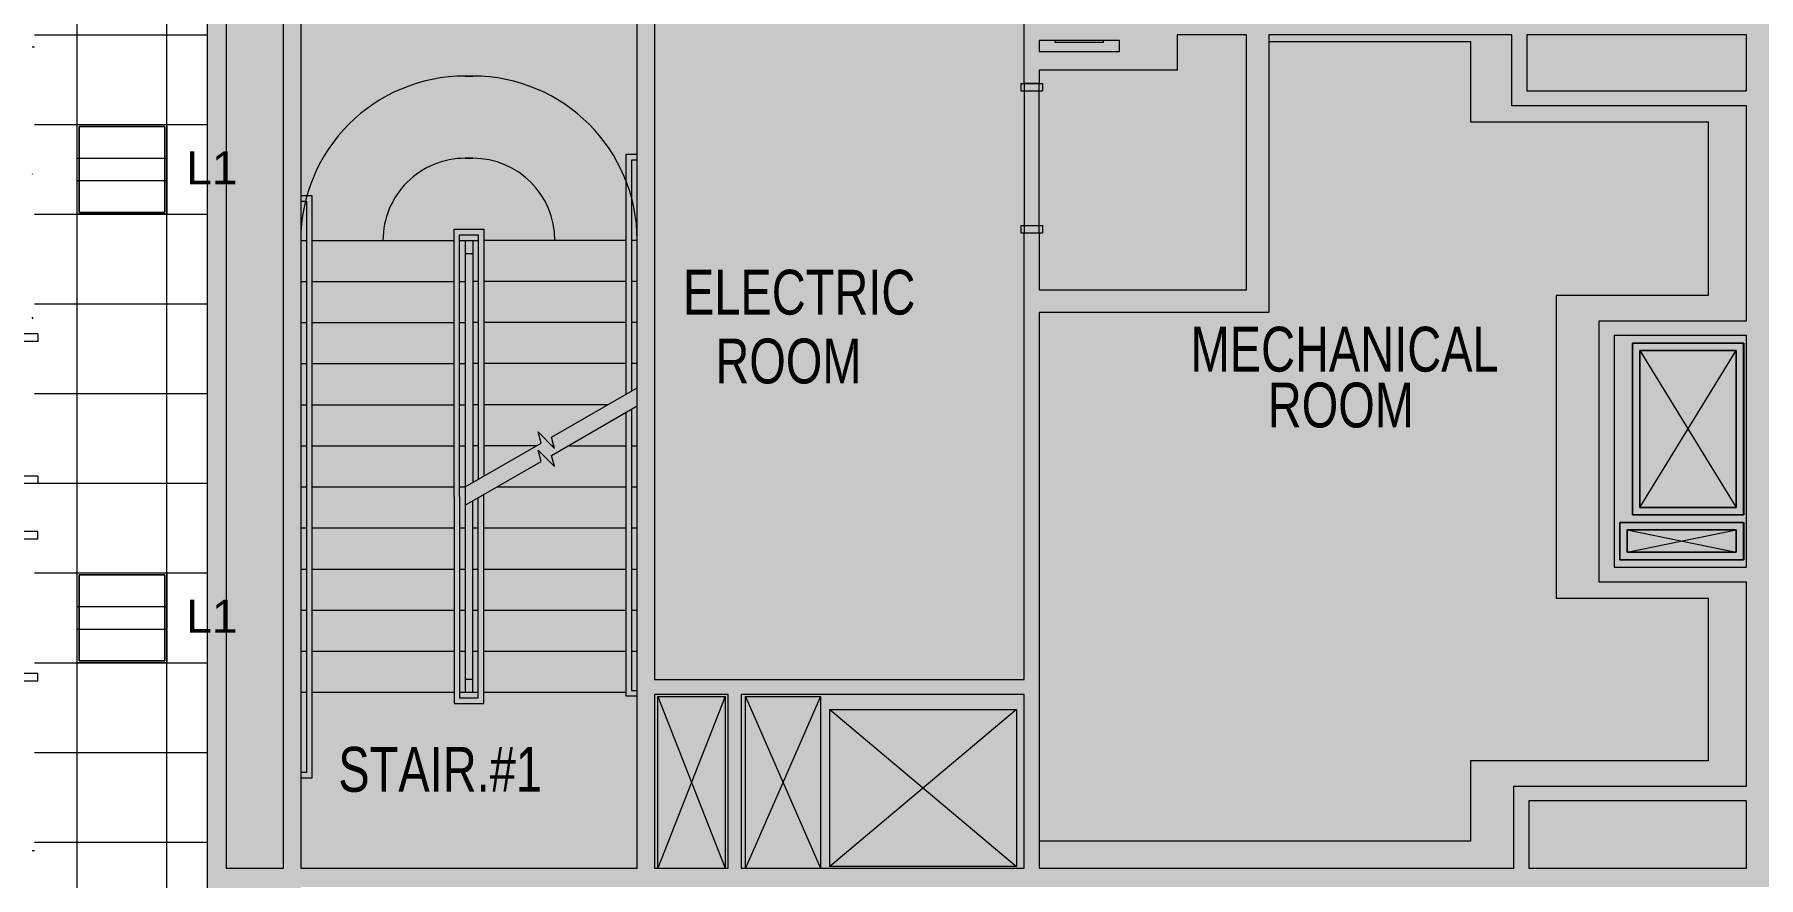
# Model space of a CAD drawing. Header units: inches. Extents: x 389 to 3083, y 11893 to 13691.
# Drawn here: x 1102.5 to 1563.7, y 12764.6 to 12990.2 of the extents above; entities that cross this region are included whole.
import ezdxf

# ---------------------------------------------------------------- set-up
doc = ezdxf.new("R2010")
doc.units = ezdxf.units.IN
doc.header["$MEASUREMENT"] = 0
for name, color, linetype, lineweight in [('X2$0$A-CLNG-PATT', 13, 'Continuous', 13), ('X2$0$A-DETL', 90, 'Continuous', 13), ('X2$0$A-DETL-GENF', 92, 'Continuous', 9), ('X2$0$A-DOOR', 31, 'Continuous', 13), ('X2$0$A-DOOR-FRAM', 31, 'Continuous', 20), ('X2$0$A-Plmb', 7, 'Continuous', 9), ('X2$0$A-WALL', 113, 'Continuous', 13), ('X2$0$A-WALL-PATT', 111, 'Continuous', 13), ('X2$0$E-LITE-EQPM', 33, 'Continuous', 9), ('X2$0$E-LITE-EQPM-IDEN', 33, 'Continuous', 9), ('X2$0$I-WALL', 2, 'Continuous', 9), ('X2$0$Plaza America BA02$0$17', 7, 'Continuous', 9), ('X2$0$Plaza America BA02$0$19', 7, 'Continuous', 9), ('X2$0$Plaza America BA02$0$51', 7, 'Continuous', 9), ('X2$0$Plaza America_Tower 1_2nd Floor -REVIT_dwg', 8, 'Continuous', 9)]:
    doc.layers.add(name, color=color, linetype=linetype, lineweight=lineweight)
doc.styles.add('X2$0$Arial', font='arial.ttf', dxfattribs={"width": 0.75, "height": 12})
doc.styles.add('X2$0$Arial_3', font='arial.ttf', dxfattribs={"height": 8.851796})

# ---------------------------------------------------------------- blocks, each defined once
blk = doc.blocks.new('X2$0$Plaza America_Tower 1_2nd Floor -REVIT_dwg-5250115-FIRST FLOOR')
at = {"layer": 'X2$0$A-Plmb', "flags": 128}
blk.add_lwpolyline([(26317.09, 12988.61), (26317.09, 12988.11), (26330.06, 12988.11), (26330.06, 12988.61)], dxfattribs=at)
at = {"layer": 'X2$0$Plaza America BA02$0$17'}
for p, q in [((26159.33, 12979.06), (26161.33, 12979.06)), ((26161.33, 12979.06), (26159.33, 12979.06)), ((26161.33, 12957.07), (26159.33, 12957.07)), ((26159.33, 12957.07), (26161.33, 12957.07)), ((26115.33, 12935.09), (26116.83, 12935.09)), ((26118.33, 12935.09), (26156.33, 12935.09)), ((26157.83, 12935.09), (26162.83, 12935.09)), ((26159.33, 12935.09), (26159.33, 12866.6)), ((26161.33, 12935.09), (26161.33, 12870.3)), ((26202.33, 12935.09), (26164.33, 12935.09)), ((26205.33, 12935.09), (26203.83, 12935.09)), ((26159.33, 12931.59), (26161.33, 12931.59)), ((26115.33, 12924.1), (26116.83, 12924.1)), ((26118.33, 12924.1), (26156.33, 12924.1)), ((26157.83, 12924.1), (26159.33, 12924.1)), ((26162.83, 12924.1), (26161.33, 12924.1)), ((26202.33, 12924.1), (26164.33, 12924.1)), ((26205.33, 12924.1), (26203.83, 12924.1)), ((26115.33, 12913.11), (26116.83, 12913.11)), ((26118.33, 12913.11), (26156.33, 12913.11)), ((26157.83, 12913.11), (26159.33, 12913.11)), ((26162.83, 12913.11), (26161.33, 12913.11)), ((26202.33, 12913.11), (26164.33, 12913.11)), ((26205.33, 12913.11), (26203.83, 12913.11)), ((26473.57, 12905.62), (26499.32, 12863.65)), ((26115.33, 12902.12), (26116.83, 12902.12)), ((26118.33, 12902.12), (26156.33, 12902.12)), ((26157.83, 12902.12), (26159.33, 12902.12)), ((26162.83, 12902.12), (26161.33, 12902.12)), ((26202.33, 12902.12), (26164.33, 12902.12)), ((26205.33, 12902.12), (26203.83, 12902.12)), ((26115.33, 12891.13), (26116.83, 12891.13)), ((26118.33, 12891.13), (26156.33, 12891.13)), ((26157.83, 12891.13), (26159.33, 12891.13)), ((26162.83, 12891.13), (26161.33, 12891.13)), ((26197.44, 12891.13), (26164.33, 12891.13)), ((26115.33, 12880.14), (26116.83, 12880.14)), ((26118.33, 12880.14), (26156.33, 12880.14)), ((26157.83, 12880.14), (26159.33, 12880.14)), ((26162.83, 12880.14), (26161.33, 12880.14)), ((26178.38, 12880.14), (26164.33, 12880.14)), ((26182.8, 12880.14), (26182.52, 12880.14)), ((26115.33, 12869.14), (26116.83, 12869.14)), ((26118.33, 12869.14), (26156.33, 12869.14)), ((26161.33, 12814.19), (26161.33, 12865.42)), ((26115.33, 12858.15), (26116.83, 12858.15)), ((26118.33, 12858.15), (26156.33, 12858.15)), ((26157.83, 12858.15), (26159.33, 12858.15)), ((26470.19, 12857.65), (26499.32, 12851.66)), ((26115.33, 12847.16), (26116.83, 12847.16)), ((26118.33, 12847.16), (26156.33, 12847.16)), ((26157.83, 12847.16), (26159.33, 12847.16)), ((26115.33, 12836.17), (26116.83, 12836.17)), ((26118.33, 12836.17), (26156.33, 12836.17)), ((26157.83, 12836.17), (26159.33, 12836.17)), ((26115.33, 12825.18), (26116.83, 12825.18)), ((26118.33, 12825.18), (26156.33, 12825.18)), ((26157.83, 12825.18), (26159.33, 12825.18)), ((26115.33, 12814.19), (26116.83, 12814.19)), ((26118.33, 12814.19), (26156.33, 12814.19)), ((26157.83, 12814.19), (26159.33, 12814.19)), ((26228.83, 12813.06), (26210.83, 12767.11)), ((26210.83, 12813.06), (26228.83, 12767.11)), ((26254.33, 12813.06), (26234.33, 12767.11)), ((26234.33, 12813.06), (26254.33, 12767.11)), ((26256.83, 12809.57), (26306.83, 12767.6))]:
    blk.add_line(p, q, dxfattribs=at)
at = {"layer": 'X2$0$Plaza America BA02$0$17', "flags": 128}
for points in [[(26205.33, 12958.07), (26202.33, 12958.07), (26202.33, 12893.95)], [(26205.33, 12956.57), (26203.83, 12956.57), (26203.83, 12894.82)], [(26115.33, 12947.08), (26118.33, 12947.08), (26118.33, 12791.21), (26115.33, 12791.21)], [(26115.33, 12945.58), (26116.83, 12945.58), (26116.83, 12792.71), (26115.33, 12792.71)], [(26156.33, 12866.6), (26156.33, 12938.09), (26164.33, 12938.09), (26164.33, 12872.03)], [(26157.83, 12866.6), (26157.83, 12936.59), (26162.83, 12936.59), (26162.83, 12871.16)], [(26473.57, 12863.65), (26499.32, 12905.62), (26473.57, 12905.62), (26473.57, 12863.65), (26499.32, 12863.65), (26499.32, 12905.62)], [(26157.83, 12869.14), (26159.33, 12869.14), (26179.61, 12880.85), (26178.81, 12883.84), (26183.2, 12879.45), (26182.4, 12882.45), (26205.33, 12895.68)], [(26470.19, 12851.66), (26499.32, 12857.65), (26470.19, 12857.65), (26470.19, 12851.66), (26499.32, 12851.66), (26499.32, 12857.65)], [(26210.83, 12767.11), (26210.83, 12813.06), (26228.83, 12813.06), (26228.83, 12767.11)], [(26234.33, 12767.11), (26234.33, 12813.06), (26254.33, 12813.06), (26254.33, 12767.11)], [(26306.83, 12809.57), (26256.83, 12767.6), (26256.83, 12809.57), (26306.83, 12809.57), (26306.83, 12767.6), (26256.83, 12767.6)]]:
    blk.add_lwpolyline(points, dxfattribs=at)
for points in [[(26501.32, 12907.61), (26471.57, 12907.61), (26471.57, 12861.65), (26501.32, 12861.65)], [(26501.32, 12859.65), (26468.19, 12859.65), (26468.19, 12849.66), (26501.32, 12849.66)]]:
    blk.add_lwpolyline(points, close=True, dxfattribs=at)
at = {"layer": 'X2$0$Plaza America BA02$0$17'}
for centre, major_axis, start_param, end_param in [((26159.33, 12935.09), (44, 0), 1.570796, 3.141586), ((26161.33, 12935.09), (44, 0), 0.000002, 1.570796), ((26159.33, 12935.09), (22, 0), 1.570796, 3.141593), ((26161.33, 12935.09), (22, 0), 0, 1.570796)]:
    blk.add_ellipse(centre, major_axis=major_axis, ratio=0.99924, start_param=start_param, end_param=end_param, dxfattribs=at)
at = {"layer": 'X2$0$Plaza America BA02$0$19'}
for p, q in [((26186.83, 12880.14), (26202.33, 12880.14)), ((26203.83, 12880.14), (26205.33, 12880.14)), ((26167.78, 12869.14), (26202.33, 12869.14)), ((26203.83, 12869.14), (26205.33, 12869.14)), ((26161.33, 12858.15), (26162.83, 12858.15)), ((26164.33, 12858.15), (26202.33, 12858.15)), ((26203.83, 12858.15), (26205.33, 12858.15)), ((26161.33, 12847.16), (26162.83, 12847.16)), ((26164.33, 12847.16), (26202.33, 12847.16)), ((26203.83, 12847.16), (26205.33, 12847.16)), ((26161.33, 12836.17), (26162.83, 12836.17)), ((26164.33, 12836.17), (26202.33, 12836.17)), ((26203.83, 12836.17), (26205.33, 12836.17)), ((26161.33, 12825.18), (26162.83, 12825.18)), ((26164.33, 12825.18), (26202.33, 12825.18)), ((26203.83, 12825.18), (26205.33, 12825.18)), ((26159.33, 12817.69), (26161.33, 12817.69)), ((26164.33, 12814.19), (26202.33, 12814.19))]:
    blk.add_line(p, q, dxfattribs=at)
at = {"layer": 'X2$0$Plaza America BA02$0$19', "flags": 128}
for points in [[(26159.33, 12864.27), (26179.61, 12875.97), (26178.81, 12878.97), (26183.2, 12874.58), (26182.4, 12877.58), (26205.33, 12890.81)], [(26202.33, 12889.08), (26202.33, 12813.19), (26205.33, 12813.19)], [(26203.83, 12889.94), (26203.83, 12814.69), (26205.33, 12814.69)], [(26156.33, 12866.6), (26156.33, 12811.19), (26164.33, 12811.19), (26164.33, 12867.15)], [(26157.83, 12866.6), (26157.83, 12812.69), (26162.83, 12812.69), (26162.83, 12866.29)], [(26159.33, 12866.6), (26159.33, 12814.19), (26162.83, 12814.19)]]:
    blk.add_lwpolyline(points, dxfattribs=at)
at = {"layer": 'X2$0$Plaza America BA02$0$51', "char_height": 12, "attachment_point": 1, "line_spacing_factor": 0.938532, "style": 'X2$0$Arial'}
for s, insert, width in [('ELECTRIC', (26217.57, 12927.24), 73.3474), ('MECHANICAL', (26353.38, 12911.98), 97.2109), ('ROOM', (26226.24, 12908.82), 46.1166), ('ROOM', (26374.02, 12897.04), 46.1166), ('STAIR.#1', (26125.37, 12799.56), 64.2704)]:
    blk.add_mtext(s, dxfattribs=dict(at, insert=insert, width=width))
blk = doc.blocks.new('X2$0$Single Flush - OTJ_SOLIDFLUSH_ALUM-4757540-FIRST FLOOR')
at = {"layer": 'X2$0$A-DOOR-FRAM'}
for p, q in [((-20, -2.875), (-20, 2.875)), ((-20, 2.875), (-18, 2.875)), ((-18, -2.875), (-18, 2.875)), ((18.000004, -2.875), (18.000004, 2.875)), ((18.000004, 2.875), (20.000004, 2.875)), ((20.000004, -2.875), (20.000004, 2.875)), ((-20, -2.875), (-18, -2.875)), ((18.000004, -2.875), (20.000004, -2.875))]:
    blk.add_line(p, q, dxfattribs=at)
blk = doc.blocks.new('X2$0$Single Flush - OTJ_SOLIDFLUSH_ALUM-4900816-FIRST FLOOR')
at = {"layer": 'X2$0$A-DOOR-FRAM'}
for p, q in [((-20, -3.3125), (-20, 2.4375)), ((-20, 2.4375), (-18, 2.4375)), ((-18, -3.3125), (-18, 2.4375)), ((18.000004, -3.3125), (18.000004, 2.4375)), ((18.000004, 2.4375), (20.000004, 2.4375)), ((20.000004, -3.3125), (20.000004, 2.4375)), ((-20, -3.3125), (-18, -3.3125)), ((18.000004, -3.3125), (20.000004, -3.3125))]:
    blk.add_line(p, q, dxfattribs=at)
blk = doc.blocks.new('X2$0$Single Flush - OTJ_SOLIDFLUSH_ALUM-4900275-FIRST FLOOR')
at = {"layer": 'X2$0$A-DOOR-FRAM'}
for p, q in [((-20, 3.3125), (-20, -2.4375)), ((-20, 3.3125), (-18, 3.3125)), ((-18, 3.3125), (-18, -2.4375)), ((18.000004, 3.3125), (18.000004, -2.4375)), ((18.000004, 3.3125), (20.000004, 3.3125)), ((20.000004, 3.3125), (20.000004, -2.4375)), ((-20, -2.4375), (-18, -2.4375)), ((18.000004, -2.4375), (20.000004, -2.4375))]:
    blk.add_line(p, q, dxfattribs=at)
blk = doc.blocks.new('X2$0$L-Ceiling Light - Linear Box - 2_x2_-4960925-FIRST FLOOR')
at = {"layer": 'X2$0$E-LITE-EQPM'}
for p, q in [((-12, -12), (-12, 12)), ((-12, 12), (12, 12)), ((-12, -12), (-12, 12)), ((-12, 12), (12, 12)), ((-11.5, -11.5), (-11.5, 11.5)), ((-11.5, 11.5), (11.5, 11.5)), ((11.5, 11.5), (-11.5, 11.5)), ((-11.5, 11.5), (-11.5, -11.5)), ((11.5, 11.5), (11.5, -11.5)), ((11.5, -11.5), (11.5, 11.5)), ((12, 12), (12, -12)), ((12, 12), (12, -12)), ((-12, 3), (12, 3)), ((-12, -3), (12, -3)), ((12, -12), (-12, -12)), ((12, -12), (-12, -12)), ((11.5, -11.5), (-11.5, -11.5)), ((-11.5, -11.5), (11.5, -11.5))]:
    blk.add_line(p, q, dxfattribs=at)

msp = doc.modelspace()

# ---------------------------------------------------------------- hatches: boundary and pattern name
at = {"layer": 'X2$0$A-DETL-GENF'}
h = msp.add_hatch(color=256, dxfattribs=at)
h.paths.add_polyline_path([(2305, 12643.67), (2345, 12643.67), (2345, 12644.86), (2346.69, 12644.86), (2346.69, 12862.26), (2256.94, 12862.26), (2256.94, 12644.86), (2305, 12644.86)], flags=0)
h.paths.add_polyline_path([(2038.72, 12643.67), (2108.72, 12643.67), (2108.72, 12659.84), (2148.32, 12659.84), (2148.32, 12683.41), (2151.82, 12683.41), (2151.82, 12644.86), (2252.31, 12644.86), (2252.31, 12726.41), (2248.31, 12726.41), (2248.31, 12733.41), (2252.31, 12733.41), (2252.31, 12916.76), (2312.12, 12916.76), (2312.12, 12996.11), (2132.32, 12996.11), (2132.32, 12862.87), (2192.32, 12862.87), (2192.32, 12859.37), (2156.32, 12859.37), (2156.32, 12733.41), (2203.32, 12733.41), (2203.32, 12726.41), (2151.82, 12726.41), (2151.82, 12723.41), (2148.32, 12723.41), (2148.32, 12757.39), (2146.82, 12757.39), (2146.82, 12760.89), (2148.32, 12760.89), (2148.32, 12859.37), (2106.32, 12859.37), (2106.32, 12814.88), (2102.82, 12814.88), (2102.82, 12859.37), (2050.08, 12859.37), (2050.08, 12771.38), (2102.82, 12771.38), (2102.82, 12774.88), (2106.32, 12774.88), (2106.32, 12760.89), (2106.82, 12760.89), (2106.82, 12757.39), (2038.72, 12757.36), (2038.72, 12734.57), (2035.22, 12734.57), (2035.22, 12757.36), (2034.58, 12757.39), (2034.58, 12784.36), (2030.07, 12784.36), (2030.07, 12788.36), (2046.58, 12788.36), (2046.58, 12862.87), (2108.32, 12862.87), (2108.32, 12996.11), (1958.83, 12996.11), (1958.83, 12815.84), (1953.83, 12815.84), (1953.83, 12788.36), (1990.07, 12788.36), (1990.07, 12784.36), (1953.83, 12784.36), (1953.83, 12765.13), (1941.83, 12765.13), (1941.83, 12692.32), (2035.22, 12692.32), (2035.22, 12694.57), (2038.72, 12694.57), (2038.72, 12645.98)], flags=0)
h.paths.add_polyline_path([(2110.72, 12643.67), (2148.32, 12643.67), (2148.32, 12657.84), (2110.72, 12657.84), (2110.72, 12644.86)], flags=0)
h.paths.add_polyline_path([(2351.69, 12644.86), (2354.35, 12644.86), (2354.35, 12862.26), (2351.31, 12862.26), (2351.31, 12644.86)], flags=0)
h.paths.add_polyline_path([(2358.98, 12644.86), (2364.95, 12644.86), (2364.95, 12862.26), (2358.98, 12862.26), (2358.98, 12676.51)], flags=0)
h.paths.add_polyline_path([(1869.23, 12645.98), (1938.33, 12645.98), (1938.33, 12765.13), (1838.75, 12765.13), (1838.75, 12732.42), (1833.75, 12732.42), (1833.75, 12690.92), (1838.75, 12690.92), (1838.75, 12645.98), (1853.08, 12645.98)], flags=0)
h.paths.add_polyline_path([(1941.83, 12645.98), (2035.22, 12645.98), (2035.22, 12656.84), (1941.83, 12656.84), (1941.83, 12646.14)], flags=0)
h.paths.add_polyline_path([(2035.22, 12660.34), (2035.22, 12688.82), (1941.83, 12688.82), (1941.83, 12660.34), (2004.05, 12660.34)], flags=0)
h.paths.add_polyline_path([(2094.83, 12762.39), (2094.83, 12766.38), (2050.08, 12766.38), (2050.08, 12762.39), (2090.96, 12762.39)], flags=0)
h.paths.add_polyline_path([(1156.86, 12767.11), (1169.11, 12767.11), (1169.11, 12996.11), (1153.75, 12996.11), (1153.75, 12767.11)], flags=0)
h.paths.add_polyline_path([(1260.35, 12767.11), (1263.73, 12767.11), (1263.73, 12996.11), (1217.82, 12996.11), (1217.82, 12999.11), (1177.82, 12999.11), (1177.82, 12996.11), (1173.73, 12996.11), (1173.75, 12767.11), (1260.06, 12767.11)], flags=0)
h.paths.add_polyline_path([(1395.67, 12767.11), (1498.22, 12767.11), (1498.22, 12789.09), (1560.47, 12789.09), (1560.47, 12843.66), (1521.09, 12843.66), (1521.09, 12913.61), (1560.47, 12913.61), (1560.47, 12971.12), (1497.72, 12971.12), (1497.72, 12990.11), (1432.7, 12990.11), (1432.7, 12915.83), (1371.25, 12915.83), (1371.25, 12767.11), (1394.42, 12767.11)], flags=0)
h.paths.add_polyline_path([(1301.73, 12767.11), (1367.25, 12767.11), (1367.25, 12813.56), (1291.54, 12813.56), (1291.54, 12767.11), (1299.98, 12767.11)], flags=0)
h.paths.add_polyline_path([(1520.2, 12767.11), (1560.47, 12767.11), (1560.47, 12785.09), (1502.22, 12785.09), (1502.22, 12767.11)], flags=0)
h.paths.add_polyline_path([(1288.04, 12767.11), (1288.04, 12813.56), (1268.35, 12813.56), (1268.35, 12767.11)], flags=0)
h.paths.add_polyline_path([(1838.75, 12775.13), (1939.83, 12775.13), (1939.83, 12878.23), (1838.75, 12878.23), (1838.75, 12849.04), (1833.75, 12849.04), (1833.75, 12807.54), (1838.75, 12807.54), (1838.75, 12794.48)], flags=0)
h.paths.add_polyline_path([(1671.14, 12776.11), (1671.75, 12776.11), (1671.75, 12808.86), (1677.75, 12808.86), (1677.75, 12850.36), (1671.75, 12850.36), (1671.75, 12878.07), (1582.22, 12878.07), (1582.22, 12776.11), (1670.51, 12776.11)], flags=0)
h.paths.add_polyline_path([(1578.72, 12776.11), (1578.72, 12990.11), (1570.47, 12990.11), (1570.47, 12776.11)], flags=0)
h.paths.add_polyline_path([(1270.14, 12817.56), (1367.25, 12817.56), (1367.25, 12937.11), (1371.25, 12937.11), (1371.25, 12921.83), (1426.7, 12921.83), (1426.7, 12990.11), (1408.22, 12990.11), (1408.22, 12980.62), (1371.25, 12980.62), (1371.25, 12977.11), (1367.25, 12977.11), (1367.25, 12996.11), (1350.25, 12996.11), (1350.25, 12999.11), (1310.25, 12999.11), (1310.25, 12996.11), (1268.35, 12996.11), (1268.35, 12817.56)], flags=0)
h.paths.add_polyline_path([(1560.47, 12847.66), (1560.47, 12909.61), (1525.09, 12909.61), (1525.09, 12847.66), (1552.77, 12847.66)], flags=0)
h.paths.add_polyline_path([(2125.32, 12862.87), (2125.32, 12996.11), (2115.32, 12996.11), (2115.32, 12862.87)], flags=0)
h.paths.add_polyline_path([(2256.94, 12866.89), (2329.12, 12866.89), (2329.12, 12996.11), (2320.12, 12996.11), (2320.12, 12912.76), (2256.94, 12912.76), (2256.94, 12885.78)], flags=0)
h.paths.add_polyline_path([(1582.22, 12882.07), (1671.75, 12882.07), (1671.75, 12911.36), (1677.75, 12911.36), (1677.75, 12952.86), (1671.75, 12952.86), (1671.75, 12984.11), (1673.75, 12984.11), (1673.75, 12990.11), (1582.22, 12990.11), (1582.22, 12909.73)], flags=0)
h.paths.add_polyline_path([(1840.22, 12882.23), (1939.83, 12882.23), (1939.83, 12986.11), (1838.75, 12986.11), (1838.75, 12957.77), (1833.75, 12957.77), (1833.75, 12916.27), (1838.75, 12916.27), (1838.75, 12882.23)], flags=0)
h.paths.add_polyline_path([(1501.72, 12975.12), (1560.47, 12975.12), (1560.47, 12990.11), (1501.72, 12990.11)], flags=0)
h.paths.add_polyline_path([(1371.25, 12985.62), (1392.72, 12985.62), (1392.72, 12988.61), (1371.25, 12988.61)], flags=0)
h.paths.add_polyline_path([(1392.72, 12993.61), (1392.72, 12999.11), (1371.25, 12999.11), (1371.25, 12993.61), (1375.42, 12993.61)], flags=0)
at = {"layer": 'X2$0$A-WALL-PATT'}
h = msp.add_hatch(dxfattribs=at)
h.set_pattern_fill('FP2_1', color=256, style=0, pattern_type=2)
h.set_pattern_definition([(0, (-24941.6016, 0), (30.72, 7.68), [1.267, -21.773, 1.267, -21.773, -122.88]), (0, (-24941.6016, 0), (30.72, 7.68), [-46.08, 1.267, -44.813, 1.267, -21.773, -53.76]), (0, (-24941.6016, 0), (30.72, 7.68), [-115.2, 1.267, -14.093, 1.267, -37.133]), (120, (-24930.0816, 3.84), (-22.011075, 22.7643004), [1.267, -21.773, 1.267, -21.773, -122.88]), (120, (-24930.0816, 3.84), (-22.011075, 22.7643004), [-46.08, 1.267, -44.813, 1.267, -21.773, -53.76]), (120, (-24930.0816, 3.84), (-22.011075, 22.7643004), [-115.2, 1.267, -14.093, 1.267, -37.133]), (240, (-24926.2416, 19.2), (-8.708925, -30.4443004), [1.267, -21.773, 1.267, -21.773, -122.88]), (240, (-24926.2416, 19.2), (-8.708925, -30.4443004), [-46.08, 1.267, -44.813, 1.267, -21.773, -53.76]), (240, (-24926.2416, 19.2), (-8.708925, -30.4443004), [-115.2, 1.267, -14.093, 1.267, -37.133])])
h.paths.add_polyline_path([(1101.87, 12539.75), (1102.5, 12539.84), (1102.5, 12657.51), (1101.87, 12657.51), (1101.87, 12539.78)], flags=0)
h.paths.add_polyline_path([(1101.87, 12681.51), (1102.5, 12681.51), (1102.5, 12691.51), (1101.87, 12691.51)], flags=0)
h.paths.add_polyline_path([(1101.87, 12731.51), (1102.5, 12731.51), (1102.5, 12783.18), (1101.87, 12783.18), (1101.87, 12735.5)], flags=0)
h.paths.add_polyline_path([(1101.87, 12807.18), (1102.5, 12807.18), (1102.5, 12817.18), (1101.87, 12817.18)], flags=0)
h.paths.add_polyline_path([(1101.87, 12857.18), (1102.5, 12857.18), (1102.5, 12870.05), (1101.87, 12870.05), (1101.87, 12860.71)], flags=0)
h.paths.add_polyline_path([(1102.5, 12910.05), (1102.5, 12920.05), (1101.87, 12920.05), (1101.87, 12910.05)], flags=0)
h.paths.add_polyline_path([(1102.5, 12944.05), (1102.5, 13032.36), (1101.87, 13032.36), (1101.87, 12944.05)], flags=0)
h.paths.add_polyline_path([(1102.5, 13056.36), (1102.5, 13066.36), (1101.87, 13066.36), (1101.87, 13056.36)], flags=0)
h.paths.add_polyline_path([(1102.5, 13106.36), (1102.5, 13115.24), (1101.87, 13115.24), (1101.87, 13106.36)], flags=0)
for points in [[(1408.22, 12990.11), (1412.75, 12990.11), (1412.75, 13002.11), (1392.72, 13002.11), (1392.72, 12990.11), (1406.63, 12990.11)], [(1412.75, 12990.11), (1673.75, 12990.11), (1673.75, 13000.11), (1412.75, 13000.11)], [(1153.75, 12767.11), (1153.75, 12996.11), (1148.75, 12996.11), (1148.75, 12767.11), (1153.63, 12767.11)], [(1169.11, 12767.11), (1173.73, 12767.11), (1173.73, 12996.11), (1169.11, 12996.11), (1169.11, 12794.48)], [(1268.35, 12767.11), (1268.35, 12996.11), (1263.73, 12996.11), (1263.73, 12767.11), (1264.6, 12767.11)], [(1392.72, 12988.61), (1392.72, 12993.61), (1371.25, 12993.61), (1371.25, 12988.61), (1372.66, 12988.61)], [(1408.22, 12980.62), (1408.22, 12990.11), (1392.72, 12990.11), (1392.72, 12980.62), (1406.63, 12980.62)], [(1426.7, 12915.83), (1432.7, 12915.83), (1432.7, 12990.11), (1426.7, 12990.11), (1426.7, 12921.83)], [(1501.72, 12971.12), (1501.72, 12990.11), (1497.72, 12990.11), (1497.72, 12971.12)], [(1560.47, 12762.11), (1570.47, 12762.11), (1570.47, 12990.11), (1560.47, 12990.11), (1560.47, 12766.97)], [(1392.72, 12980.62), (1392.72, 12985.62), (1371.25, 12985.62), (1371.25, 12980.62), (1375.46, 12980.62)], [(1525.09, 12971.12), (1560.47, 12971.12), (1560.47, 12975.12), (1501.72, 12975.12), (1501.72, 12971.12), (1521.09, 12971.12)], [(1426.7, 12915.83), (1426.7, 12921.83), (1371.25, 12921.83), (1371.25, 12915.83), (1412.75, 12915.83)], [(1521.09, 12843.66), (1525.09, 12843.66), (1525.09, 12913.61), (1521.09, 12913.61), (1521.09, 12909.61)], [(1560.47, 12909.61), (1560.47, 12913.61), (1525.09, 12913.61), (1525.09, 12909.61), (1559.94, 12909.61)], [(1551.32, 12843.66), (1560.47, 12843.66), (1560.47, 12847.66), (1525.09, 12847.66), (1525.09, 12843.66)], [(1268.35, 12813.56), (1367.25, 12813.56), (1367.25, 12817.56), (1268.35, 12817.56)], [(1291.54, 12767.11), (1291.54, 12813.56), (1288.04, 12813.56), (1288.04, 12767.11)], [(1502.22, 12767.11), (1502.22, 12789.09), (1498.22, 12789.09), (1498.22, 12767.11)], [(1541.82, 12785.09), (1560.47, 12785.09), (1560.47, 12789.09), (1502.22, 12789.09), (1502.22, 12785.09)], [(1154.02, 12760.11), (1173.75, 12760.11), (1173.73, 12767.11), (1148.75, 12767.11), (1148.75, 12760.11), (1153.63, 12760.11)], [(1390.17, 12762.11), (1560.47, 12762.11), (1560.47, 12767.11), (1173.75, 12767.11), (1173.75, 12762.11), (1389.54, 12762.11)]]:
    msp.add_hatch(color=256, dxfattribs=at).paths.add_polyline_path(points, flags=0)
h = msp.add_hatch(color=256, dxfattribs=at)
h.paths.add_polyline_path([(1371.25, 12767.11), (1371.25, 12937.11), (1367.25, 12937.11), (1367.25, 12767.11)], flags=0)
h.paths.add_polyline_path([(1371.25, 12977.11), (1371.25, 12996.11), (1367.25, 12996.11), (1367.25, 12977.11)], flags=0)

# ---------------------------------------------------------------- linework, layer by layer
at = {"layer": 'X2$0$A-CLNG-PATT'}
for p, q in [((1113.91, 12546.4), (1113.91, 12997.11)), ((1137.91, 12549.81), (1137.91, 12997.11)), ((1102.5, 12990.1), (1148.75, 12990.1)), ((1102.5, 12966.1), (1148.75, 12966.1)), ((1102.5, 12942.1), (1148.75, 12942.1)), ((1102.5, 12918.1), (1148.75, 12918.1)), ((1102.5, 12894.1), (1148.75, 12894.1)), ((1102.5, 12870.1), (1148.75, 12870.1)), ((1102.5, 12846.1), (1148.75, 12846.1)), ((1102.5, 12822.1), (1148.75, 12822.1)), ((1102.5, 12798.1), (1148.75, 12798.1)), ((1102.5, 12774.1), (1148.75, 12774.1))]:
    msp.add_line(p, q, dxfattribs=at)
at = {"layer": 'X2$0$A-DETL'}
for p, q in [((1432.7, 12988.32), (1486.7, 12988.32)), ((1486.7, 12988.32), (1486.7, 12966.83)), ((1486.7, 12966.83), (1550.2, 12966.83)), ((1550.2, 12966.83), (1550.2, 12920.32)), ((1509.57, 12920.32), (1509.57, 12839.37)), ((1550.2, 12920.32), (1509.57, 12920.32)), ((1529.97, 12907.61), (1559.77, 12907.61)), ((1529.97, 12861.65), (1529.97, 12907.61)), ((1531.97, 12905.62), (1557.72, 12863.65)), ((1531.97, 12863.65), (1557.72, 12905.62)), ((1531.97, 12905.62), (1557.72, 12905.62)), ((1531.97, 12863.65), (1531.97, 12905.62)), ((1557.72, 12905.62), (1557.72, 12863.65)), ((1559.77, 12907.61), (1559.77, 12861.65)), ((1557.72, 12863.65), (1531.97, 12863.65)), ((1526.59, 12859.65), (1559.77, 12859.65)), ((1526.59, 12849.66), (1526.59, 12859.65)), ((1559.77, 12861.65), (1529.97, 12861.65)), ((1559.77, 12859.65), (1559.77, 12849.66)), ((1528.59, 12857.65), (1557.72, 12851.66)), ((1528.59, 12851.66), (1557.72, 12857.65)), ((1528.59, 12857.65), (1557.72, 12857.65)), ((1528.59, 12851.66), (1528.59, 12857.65)), ((1557.72, 12857.65), (1557.72, 12851.66)), ((1559.77, 12849.66), (1526.59, 12849.66)), ((1557.72, 12851.66), (1528.59, 12851.66)), ((1509.57, 12839.37), (1550.2, 12839.37)), ((1550.2, 12839.37), (1550.2, 12795.79)), ((1486.7, 12795.79), (1486.7, 12774.31)), ((1550.2, 12795.79), (1486.7, 12795.79)), ((1486.7, 12774.31), (1371.25, 12774.31))]:
    msp.add_line(p, q, dxfattribs=at)
at = {"layer": 'X2$0$A-WALL'}
for p, q in [((1169.11, 12767.11), (1169.11, 12996.11)), ((1173.73, 12996.11), (1173.73, 12767.11)), ((1263.73, 12767.11), (1263.73, 12996.11)), ((1268.35, 12996.11), (1268.35, 12817.56)), ((1367.25, 12977.11), (1367.25, 12996.11)), ((1371.25, 12988.61), (1371.25, 12985.62)), ((1392.72, 12985.62), (1392.72, 12988.61)), ((1426.7, 12990.11), (1408.22, 12990.11)), ((1408.22, 12990.11), (1408.22, 12980.62)), ((1426.7, 12921.83), (1426.7, 12990.11)), ((1432.7, 12990.11), (1432.7, 12915.83)), ((1497.72, 12990.11), (1432.7, 12990.11)), ((1497.72, 12971.12), (1497.72, 12990.11)), ((1501.72, 12990.11), (1501.72, 12975.12)), ((1560.47, 12990.11), (1501.72, 12990.11)), ((1560.47, 12975.12), (1560.47, 12990.11)), ((1371.25, 12980.62), (1371.25, 12977.11)), ((1408.22, 12980.62), (1392.72, 12980.62)), ((1371.25, 12977.11), (1367.25, 12977.11)), ((1367.25, 12977.11), (1367.25, 12937.11)), ((1371.25, 12937.11), (1371.25, 12977.11)), ((1501.72, 12975.12), (1560.47, 12975.12)), ((1560.47, 12971.12), (1497.72, 12971.12)), ((1560.47, 12913.61), (1560.47, 12971.12)), ((1367.25, 12817.56), (1367.25, 12937.11)), ((1367.25, 12937.11), (1371.25, 12937.11)), ((1371.25, 12937.11), (1371.25, 12921.83)), ((1371.25, 12921.83), (1426.7, 12921.83)), ((1371.25, 12915.83), (1371.25, 12767.11)), ((1432.7, 12915.83), (1371.25, 12915.83)), ((1521.09, 12843.66), (1521.09, 12913.61)), ((1521.09, 12913.61), (1560.47, 12913.61)), ((1525.09, 12909.61), (1525.09, 12847.66)), ((1560.47, 12909.61), (1525.09, 12909.61)), ((1560.47, 12847.66), (1560.47, 12909.61)), ((1525.09, 12847.66), (1560.47, 12847.66)), ((1560.47, 12843.66), (1521.09, 12843.66)), ((1560.47, 12789.09), (1560.47, 12843.66)), ((1268.35, 12817.56), (1367.25, 12817.56)), ((1268.35, 12813.56), (1268.35, 12767.11)), ((1288.04, 12813.56), (1268.35, 12813.56)), ((1367.25, 12813.56), (1291.54, 12813.56)), ((1367.25, 12767.11), (1367.25, 12813.56)), ((1498.22, 12767.11), (1498.22, 12789.09)), ((1498.22, 12789.09), (1560.47, 12789.09)), ((1502.22, 12785.09), (1502.22, 12767.11)), ((1560.47, 12785.09), (1502.22, 12785.09)), ((1560.47, 12767.11), (1560.47, 12785.09)), ((1148.75, 12760.11), (1148.75, 12767.11)), ((1153.75, 12767.11), (1169.11, 12767.11)), ((1173.73, 12767.11), (1173.75, 12767.11))]:
    msp.add_line(p, q, dxfattribs=at)
at = {"layer": 'X2$0$I-WALL'}
for p, q in [((1148.75, 12767.11), (1148.75, 12996.11)), ((1153.75, 12996.11), (1153.75, 12767.11)), ((1392.72, 12988.61), (1371.25, 12988.61)), ((1371.25, 12985.62), (1392.72, 12985.62)), ((1392.72, 12980.62), (1371.25, 12980.62)), ((1288.04, 12767.11), (1288.04, 12813.56)), ((1291.54, 12813.56), (1291.54, 12767.11)), ((1173.75, 12767.11), (1263.73, 12767.11)), ((1268.35, 12767.11), (1288.04, 12767.11)), ((1291.54, 12767.11), (1367.25, 12767.11)), ((1371.25, 12767.11), (1498.22, 12767.11)), ((1502.22, 12767.11), (1560.47, 12767.11))]:
    msp.add_line(p, q, dxfattribs=at)

# ---------------------------------------------------------------- block references
at = {"layer": 'X2$0$A-DOOR'}
for name, p, rotation in [('X2$0$Single Flush - OTJ_SOLIDFLUSH_ALUM-4757540-FIRST FLOOR', (1369.25, 12957.11), 270), ('X2$0$Single Flush - OTJ_SOLIDFLUSH_ALUM-4900275-FIRST FLOOR', (1100.06, 12890.05), 270), ('X2$0$Single Flush - OTJ_SOLIDFLUSH_ALUM-4900816-FIRST FLOOR', (1100.06, 12837.18), 90)]:
    msp.add_blockref(name, p, dxfattribs=dict(at, rotation=rotation))
at = {"layer": 'X2$0$E-LITE-EQPM'}
for p in [(1125.91, 12954.1), (1125.91, 12834.1)]:
    msp.add_blockref('X2$0$L-Ceiling Light - Linear Box - 2_x2_-4960925-FIRST FLOOR', p, dxfattribs=at)
at = {"layer": 'X2$0$Plaza America_Tower 1_2nd Floor -REVIT_dwg'}
msp.add_blockref('X2$0$Plaza America_Tower 1_2nd Floor -REVIT_dwg-5250115-FIRST FLOOR', (-24941.6, 0), dxfattribs=at)

# ---------------------------------------------------------------- texts
at = {"layer": 'X2$0$E-LITE-EQPM-IDEN', "char_height": 8.852, "width": 16.416, "attachment_point": 2, "line_spacing_factor": 0.938532, "style": 'X2$0$Arial_3'}
for insert in [(1149.94, 12958.95), (1149.94, 12838.95)]:
    msp.add_mtext('L1', dxfattribs=dict(at, insert=insert))

doc.saveas('drawing.dxf')
